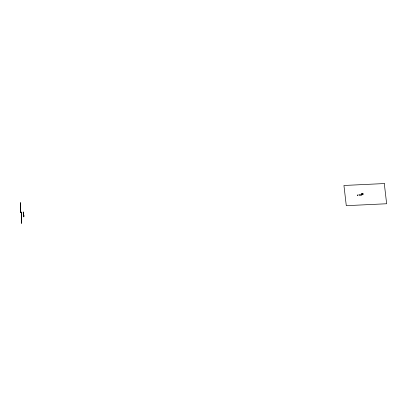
<?xml version="1.0" encoding="UTF-8"?>
<svg xmlns="http://www.w3.org/2000/svg" width="407" height="407" viewBox="0 0 407 407"><rect width="100%" height="100%" fill="white"/><g stroke="black" fill="none" stroke-linecap="round" stroke-linejoin="round"><path stroke-width="0.61" d="M20.431 209.971L20.503 211.584M21.566 221.174L21.52 219.526M21.5 214.082L21.546 215.975L21.413 212.719M23.474 214.438L23.235 212.098L23.438 212.357M21.459 214.967L21.474 212.907M21.535 213.889L21.546 213.502M21.5 213.293L21.52 213.858M23.708 215.145L23.27 212.403M21.464 212.83L21.642 223.077M20.452 205.209L20.386 203.993M21.5 213.161L21.52 213.4M20.436 212.286C20.747 214.754 20.279 205.56 20.508 209.91M23.464 214.626L23.672 214.291M23.647 214.621L23.403 213.706M23.881 216.254L23.581 215.079M23.815 215.741L23.479 214.906L23.56 215.445M20.426 204.64L20.431 205.891L20.381 203.444L20.436 204.35M23.52 213.151L23.265 213.288L23.448 212.393M20.37 203.826L20.35 202.6L20.467 208.786M20.482 205.81L20.457 204.136L20.452 204.492M20.411 211.828L20.406 212.103M20.416 209.091L20.421 209.086A5.815 0.3 87.3 0 0 20.411 209.854L20.421 212.378M23.723 215.267L23.453 213.99M21.434 215.079L21.439 214.738L21.449 215.669L21.444 213.192L21.429 213.451M21.495 214.097L21.505 214.86L21.469 214.316M20.472 204.792L20.498 205.082L20.452 204.299M23.728 215.481L23.408 214.128M20.482 210.261L20.447 209.981M21.52 220.65L21.505 219.444M20.518 204.965L20.498 205.286L20.416 204.441M21.474 213.721L21.469 214.245M357.814 195.274L357.819 195.055M361.859 193.742L362.998 193.752L362.866 194.714L362.077 194.75L361.721 193.813L362.851 193.696M21.652 223.443L21.591 220.299A5.815 0.3 87.3 0 0 21.576 219.383L21.51 218.05M361.721 193.813L362.998 193.752M361.792 194.21L363.024 194.149M358.821 194.388L361.482 194.261M361.94 194.429L362.927 194.383M358.964 195.589L361.62 195.462M23.509 212.907L23.331 213.263M23.581 213.533L23.54 215.262M23.637 214.021L23.611 214.179M23.784 215.944C23.606 212.281 23.565 218.188 23.759 215.735M23.83 215.939L23.637 216.244M23.886 216.845L23.825 215.613M21.627 221.835L21.663 222.09M21.561 219.246L21.485 218.63M357.656 195.045L357.707 195.355M23.784 215.379L23.799 215.603M23.601 215.389L23.616 215.613M23.626 214.433L23.499 213.12M20.406 211.024L20.365 210.602M362.342 193.646L362.388 194.007M362.408 194.18L362.469 194.734M23.433 213.146L23.413 212.088M23.642 215.618L23.687 216.137M21.454 213.599L21.393 212.805M20.381 211.264L20.381 210.902M357.738 195.039L357.768 195.35M21.474 216.326L21.469 215.73L21.474 216.244M21.642 222.319L21.673 222.939M20.421 203.653L20.431 203.963M21.52 213.583L21.535 214.153M21.525 216.168L21.51 215.44L21.51 215.954M20.513 204.502L20.442 203.169L20.386 203.8M20.457 210.475L20.457 211.34M23.647 215.949L23.708 216.855M23.235 212.098L23.265 213.288M21.525 213.695L21.398 211.945L21.444 213.375M20.416 207.204L20.436 207.957L20.426 207.204M20.487 206.486L20.508 207.239L20.498 206.486M20.467 205.652L20.436 206.497L20.467 205.652M20.477 206.929L20.487 207.534L20.477 206.904M21.535 217.033L21.546 217.806L21.535 217.033M384.294 183.557L343.935 185.48L346.291 205.677L386.65 203.754L384.294 183.557"/></g></svg>
